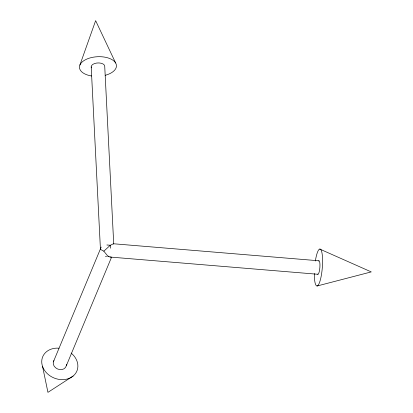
<?xml version="1.0" encoding="UTF-8"?>
<svg xmlns="http://www.w3.org/2000/svg" width="413" height="413" viewBox="0 0 413 413"><rect width="100%" height="100%" fill="white"/><g stroke="black" fill="none" stroke-linecap="round" stroke-linejoin="round"><path stroke-width="0.62" d="M79.9 65.032L95.635 20.65L115.625 62.957M53.354 361.876L101.185 247.098M111.531 257.263L66.256 365.897A6.773 5.565 22.6 0 1 57.546 368.974A6.773 5.565 22.6 0 1 53.943 360.544M317.964 274.278L110.064 257.051L107.545 255.766L103.839 251.187L100.653 249.488L100.653 248.471M103.839 251.187L110.317 245.255L113.461 243.763L318.944 260.789M73.132 376.042L47.939 392.35L42.565 366.501M317.112 285.992L371.256 271.909L319.796 249.08M110.064 257.051L111.076 256.989M106.9 244.971L110.317 245.255L110.467 248.223M105.444 256.354L106.58 256.447M107.721 256.54L108.856 256.633M113.73 244.104L104.716 66.132A6.773 3.588 -2.9 0 0 96.802 63.029A6.773 3.588 -2.9 0 0 91.5 67.83M91.201 66.921L100.421 248.941M91.578 75.982A18.523 9.819 -2.9 0 1 82.946 61.325A18.523 9.819 -2.9 0 1 112.424 59.875A18.523 9.819 -2.9 0 1 105.176 75.311M71.119 353.079A18.523 15.229 22.6 0 1 70.174 377.926A18.523 15.229 22.6 0 1 42.689 366.837A18.523 15.229 22.6 0 1 59.007 348.195M66.405 364.431A6.773 5.565 22.6 0 1 66.354 365.422M315.351 261.016A18.523 3.851 -85.3 0 1 321.97 252.88A18.523 3.851 -85.3 0 1 319.523 282.523A18.523 3.851 -85.3 0 1 314.324 273.53M318.557 261.078A6.773 1.409 -85.3 0 1 319.884 267.319A6.773 1.409 -85.3 0 1 317.612 274.108"/></g></svg>
